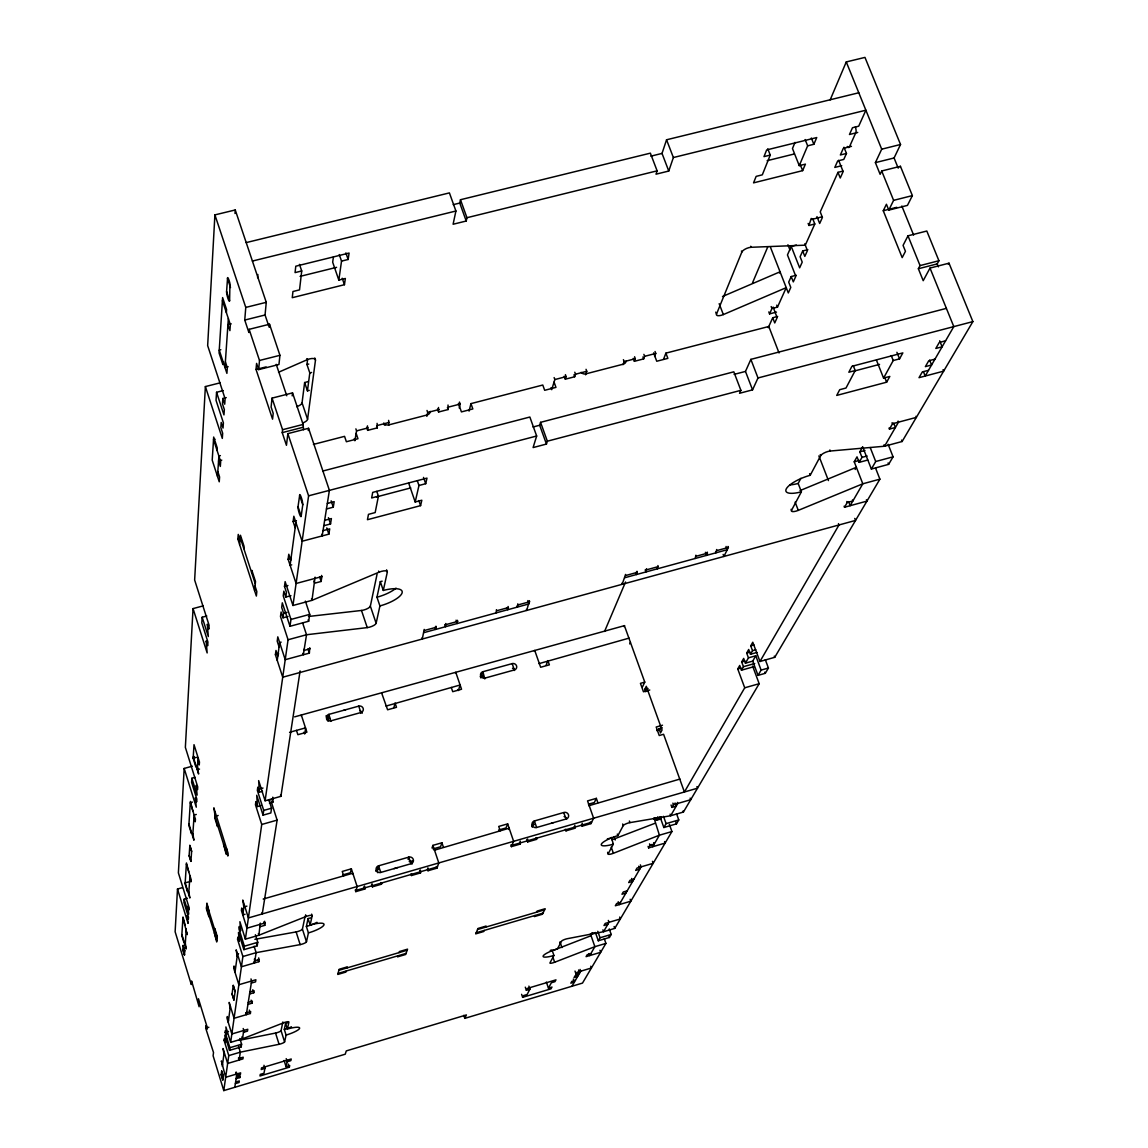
<?xml version="1.0" encoding="UTF-8"?>
<svg xmlns="http://www.w3.org/2000/svg" width="1148" height="1148" viewBox="0 0 1148 1148"><rect width="100%" height="100%" fill="white"/><g stroke="black" fill="none" stroke-linecap="round" stroke-linejoin="round"><path stroke-width="1.5" d="M184.785 950.888L183.163 945.464L184.785 950.888L184.498 954.935M189.133 855.504L189.851 845.33L191.63 851.199L190.912 861.416L189.133 855.619L190.955 861.301M221.65 1071.027L221.177 1074.801L222.812 1080.038L223.3 1076.264L221.722 1071.027L223.315 1076.537M182.403 887.634L177.495 889.026L175.127 931.76L191.3 984.554L191.587 980.952L199.135 1006.753L198.461 998.76L207.271 1027.517L207.085 1029.225L205.98 1025.638L205.707 1028.206L213.514 1052.515L213.112 1055.801L223.774 1090.6L345.247 1054.194L346.266 1050.908L466.375 1014.932L464.796 1018.362L582.495 983.09L605.914 943.398L604.322 938.834M192.333 766.175L184.182 768.442L178.385 872.867L189.162 907.824L189.018 909.934L187.87 906.188L188.731 914.124L184.125 899.214L187.44 898.267M203.153 605.886L193.051 608.598L185.359 747.377L197.714 786.868L197.513 789.623L196.193 785.39L197.126 795.09L191.874 778.258L195.174 777.34M220.172 382.829L205.377 386.575L194.643 580.013L209.108 625.344L208.85 629.104L207.3 624.239L208.319 636.552L202.163 617.237L206.798 616.002M268.689 325.802L265.059 314.997L266.264 302.326L235.254 209.969L214.906 214.891L207.659 345.605L225.108 398.772L224.721 404.196L222.856 398.485L226.242 397.624M184.125 899.214L183.924 902.385L188.502 917.238L188.358 919.304L187.21 915.587L188.071 923.394L177.495 889.026M191.874 778.258L191.601 782.391L196.839 799.151L196.652 801.835L195.347 797.659L196.279 807.173L184.182 768.442M195.921 765.429L195.834 766.85L193.151 758.297L194.012 744.679L199.465 762.028L199.25 764.927L197.901 760.607M202.163 617.237L201.804 622.847L207.932 642.062L207.673 645.721L206.152 640.914L207.157 652.939L193.051 608.598M223.257 390.578L216.556 392.286L216.039 400.322L223.401 422.837L223.042 428.075L221.205 422.45L220.847 427.659L222.669 433.255L222.31 438.407L205.377 386.575M183.149 945.493L182.891 949.898L184.455 954.993M226.587 291.578L227.591 277.615L228.165 278.146A6.199 0.961 75.8 0 1 229.93 283.369L229.6 300.647A5.266 0.804 75.7 0 1 227.935 298.451A5.266 0.804 75.7 0 1 226.587 291.578L229.6 300.647M184.067 941.733L183.996 942.695L181.8 935.548L182.991 917.008L185.172 925.317M187.511 890.418L187.44 891.508L185.101 883.946L186.45 862.966L188.774 871.834M191.429 832.157L191.357 833.405L188.86 825.369L190.381 801.419L192.864 810.947M217.101 450.518L217.273 448.021L213.686 437.044L212.208 460.161L219.239 481.801L219.584 476.994L217.819 471.555M223.071 361.72L222.884 364.562L219.067 352.981L222.612 297.59L226.587 309.558L226.371 312.615M232.068 993.953L233.919 1000.08L235.125 991.47L233.259 985.343L232.068 993.953L233.948 999.994M235.01 213.514L235.254 209.969M185.172 945.321L186.292 928.976M188.688 894.22L189.965 875.709M192.692 836.189L194.141 815.051L196.294 814.449M198.102 757.694L197.269 769.72L199.522 769.088M217.489 476.391L218.895 456.014L220.373 455.627M222.856 398.485L222.482 403.895L224.348 409.578L223.96 414.916L216.556 392.286M228.352 318.599L224.979 367.532L228.165 366.729M303.531 429.725L303.115 424.43L292.539 392.889L272.047 398.126L271.1 407.052L273.195 413.309L272.564 419.178L256.033 369.455L256.592 363.399L258.659 369.613L278.95 364.476L279.94 355.32L269.522 324.224L249.13 329.333L248.872 332.446L244.754 320.062L245.772 307.42L214.906 214.891M257.611 277.716L257.884 274.516M255.028 586.054L256.836 591.622L256.363 596.056L237.837 539.029L238.253 534.408L240.032 539.919M215.221 812.253L214.705 817.735L217.446 826.474L217.575 825.111M239.631 544.568L240.463 535.269L244.065 546.348L243.835 548.658M258.659 369.613L259.505 360.472L249.13 329.333M208.979 915.602L208.879 916.707L206.41 908.757L206.927 903.132L209.309 912.258M269.206 327.352L269.522 324.224M214.346 932.894L216.714 941.977L217.302 936.567L214.805 928.517L214.69 929.622M223.544 844.124L226.156 854.255L226.744 848.96M251.656 572.68L251.886 570.413L255.516 581.562L254.569 590.546M321.655 534.351L322.186 535.915L329.404 490.354L308.554 428.29L287.847 433.628L286.455 445.309L282.236 432.638L282.566 429.711L272.047 398.126M299.47 264.37L301.723 270.971L299.528 289.87L292.955 291.506L292.252 297.691L344.443 284.704L345.361 278.476L338.832 280.098L332.676 262.232L333.394 256.994M292.18 395.873L292.539 392.889M302.555 423.009A6.228 2.368 -18.4 0 0 307.578 419.293L302.053 402.833L304.636 382.542A21.181 8.337 -18.6 0 0 308.31 381.466M309.257 390.377A21.195 8.294 -18.6 0 1 307.449 390.88L309.802 372.913L306.947 364.49L307.635 359.181M223.774 1090.6L228.768 1055.6L224.104 1040.461L224.334 1038.696L225.51 1042.484L224.821 1035.123L229.514 1050.363L241.195 1046.89L241.611 1044.235L239.832 1038.495M229.514 1050.363L229.887 1047.708L225.18 1032.411L225.41 1030.603L226.601 1034.434L225.898 1026.943L230.648 1042.355L242.458 1038.84L283.628 1022.782A4.118 0.832 -17.8 0 1 288.937 1022.007L287.387 1029.082A13.561 2.683 -17.8 0 1 299.642 1028.249A13.561 2.683 -17.8 0 1 286.082 1035.08L284.589 1041.91A4.018 0.775 -17.8 0 1 279.079 1044.293L240.348 1052.156L228.768 1055.6M854.758 518.422L855.533 520.431L282.724 677.22L275.405 654.704L275.979 650.471L277.802 656.111M290.932 595.683L285.795 597.06L286.44 592.339L284.489 586.413L285.135 581.634L292.955 605.484L311.969 600.361L378.955 572.221A6.658 2.167 -18.7 0 1 387.321 572.077L383.303 590.459A21.669 6.917 -18.6 0 1 402.159 592.641A21.669 6.917 -18.6 0 1 379.916 605.929L376.128 623.278A6.357 1.98 -18.5 0 1 367.245 627.612L306.516 634.744L288.062 639.752L265.102 800.787L280.901 796.339L300.102 670.934M321.54 575.435L321.914 576.569L296.098 583.485L288.105 559.234L288.779 554.24L290.774 560.31M295.18 527.764L293.127 521.551L293.831 516.227L302.111 541.239L328.859 534.15L329.734 528.855L323.019 530.62M307.578 419.293L315.485 360.113L314.767 357.975M222.282 1066.277L224.19 1052.228M228.237 1022.308L230.389 1006.365M235.01 972.299L237.478 954.074L238.569 953.758M244.18 904.524L242.773 914.913L245.055 914.253M260.869 805.58L257.439 806.556L256.721 795.248L263.05 815.152L270.842 812.956L271.559 808.206L268.89 799.883M262.519 791.302L259.391 792.177L258.659 780.611L265.102 800.787M277.242 660.33L279.638 642.55L281.145 642.148M288.033 616.462L282.996 617.825L283.599 613.276L281.691 607.436L282.308 602.829L289.985 626.291L308.654 621.24L309.745 614.367L305.382 601.107M295.897 522.469L290.1 565.29L291.721 564.859M298.021 506.742L299.757 494.601L300.403 495.333A6.285 1.004 75.1 0 1 302.268 500.801L302.828 504.288L301.178 516.213A5.338 0.847 75.1 0 1 299.327 513.515A5.338 0.847 75.1 0 1 298.021 506.742L301.178 516.213M308.267 430.5L308.554 428.29M338.832 280.098L341.53 261.113L339.263 254.555M230.648 1042.355L242.888 956.528L237.55 939.394L237.851 937.084L239.186 941.374L238.468 932.406L243.864 949.669L257.209 945.794L257.769 942.307L255.387 934.73M243.864 949.669L244.366 946.196L238.942 928.875L239.258 926.493L240.621 930.827L239.903 921.7L245.371 939.164L258.888 935.247L306.114 916.491A4.721 1.091 -17.9 0 1 312.17 915.774L311.639 914.138M245.371 939.164L261.73 824.479L255.459 804.762L255.875 801.62L257.439 806.556M263.05 815.152L263.724 810.416L257.353 790.427L257.798 787.184L259.391 792.177M289.985 626.291L290.961 619.432L283.24 595.855L283.857 591.148L285.795 597.06M292.955 605.484L308.597 495.821L287.847 433.628M341.53 261.113L348.145 259.477L349.092 253.048L295.782 266.207L295.065 272.607L301.723 270.971M269.45 803.17L272.88 802.208L272.765 797.186M234.78 1087.3L236.904 1073.954L236.33 1072.117M271.229 801.663L277.127 820.117L262.261 913.937L261.916 912.818M236.144 1078.675L239.86 1077.57L240.133 1075.949L236.402 1077.068M230.131 1008.317L229.169 1002.405L234.077 1018.29L250.364 1013.483L250.68 1011.546L246.605 1012.751M247.925 1004.4L252.043 1003.18L252.373 1001.185L248.241 1002.405M249.575 993.981L253.751 992.762L254.095 990.71L249.905 991.929M237.177 956.298L236.158 949.841L241.424 966.774L258.845 961.68L258.702 957.863M259.721 925.001L260.252 926.651L264.801 925.331L264.671 921.241M279.05 646.869L277.213 641.187L277.787 636.853L285.221 659.698L309.372 653.112L309.73 647.73M313.935 580.917L314.696 583.184L321.11 581.462L321.914 576.569M323.793 525.727L330.524 523.947L331.413 518.566L324.654 520.345M326.448 508.98L333.279 507.186L334.183 501.647L327.324 503.455M301.163 715.864L301.307 715.017L306.889 732.194L297.877 734.691L296.471 730.386M305.024 733.672L305.497 727.889L289.569 732.309M355.88 428.85L356.569 430.873L354.861 440.746L354.187 438.737M377.089 423.354L377.319 427.86L367.69 430.356L367.46 425.851M330.868 721.375L328.873 714.386L358.736 706.12A3.53 3.329 12.4 0 1 363.155 708.388A3.53 3.329 12.4 0 1 360.859 712.535L360.673 713.382M388.756 425.348L388.641 420.369M263.968 1065.287L264.93 1068.401L263.968 1073.28L260.28 1074.385L259.965 1075.992L289.339 1067.195L289.712 1065.574L286.039 1066.679L284.101 1060.479M376.802 491.416L378.424 496.166L375.166 512.568L368.479 514.347L367.446 519.7L420.57 505.637L421.833 500.227L415.189 501.992L408.745 483.279M284.589 1041.91L281.059 1030.66L282.882 1021.964M242.888 956.528L256.119 952.668L300.159 944.617A4.578 1.019 -17.9 0 0 306.473 941.805L302.426 929.091L305.153 916.09M376.128 623.278L370.359 606.115L377.061 574.23M246.203 242.601L449.413 192.893L455.914 211.017L453.101 224.247L466.217 221.019L466.949 217.718L460.477 199.723L650.371 153.158L657.115 170.837L655.996 174.195L668.767 171.038L673.374 157.534L666.558 139.783L858.79 92.773M466.217 221.019L459.76 203.053L460.477 199.723M286.082 1035.08L284.302 1029.412L285.594 1023.356A13.546 2.698 -17.8 0 1 287.474 1022.825M306.473 941.805L308.425 932.908L306.373 926.479L308.066 918.558A15.469 3.53 -17.9 0 1 310.749 917.855M379.916 605.929L376.974 597.218L380.318 581.649A21.654 6.974 -18.6 0 1 382.169 581.175M308.425 932.908A15.484 3.501 -17.9 0 0 324.009 924.7A15.484 3.501 -17.9 0 0 310.132 925.044L312.17 915.774M426.826 416.365L427.702 412.462L426.999 410.453M286.039 1066.679L287.172 1061.756L286.196 1058.643M415.189 501.992L418.963 485.489L417.327 480.754M448.021 405.014L448.122 409.535L438.593 412.003L438.479 407.483M418.963 485.489L425.693 483.71L426.999 478.113L372.713 492.392L371.651 497.959L378.424 496.166M381.753 693.306L387.594 709.78L396.505 707.297L395.084 703.035L393.922 707.584M386.029 706.077L460.104 684.997L458.382 690.551M459.2 407.985L460.161 404.053L459.458 402.058M343.683 875.867L342.248 871.447L351.36 868.821L350.384 872.724L342.822 874.905M469.044 411.127L470.953 403.622L542.774 385.025L544.683 390.306L555.962 387.378L554.054 382.097M352.551 874.216L352.795 873.241L263.179 899.042M364.662 886.084L364.849 889.011L355.78 891.637L357.128 886.529L351.36 868.821M424.186 629.405L422.292 639.02L421.947 637.972M435.953 626.191L435.723 629.405L435.006 627.296M346.222 971.021L345.935 972.055L337.756 974.465L339.148 969.271L347.385 966.846L347.098 967.893M381.81 882.941L381.437 884.218L372.397 886.83L372.21 883.903M445.754 623.522L445.496 626.722L444.778 624.627M377.649 872.681L377.118 871.031L378.582 865.822L408.788 857.125A3.573 3.43 17.5 0 1 413.28 859.45A3.573 3.43 17.5 0 1 410.984 863.726L380.749 872.451A3.588 3.444 15.4 0 1 376.257 870.112A3.588 3.444 15.4 0 1 378.582 865.822L380.749 872.451M457.478 620.322L457.205 623.522L456.057 620.178M455.498 673.173L455.77 672.298L461.553 689.231L452.728 691.684L451.279 687.437M322.904 471.01L529.859 417.025L536.661 436.01L533.088 447.577L546.434 444.061L539.675 425.248L540.564 422.335L733.816 371.823L740.89 390.334L739.556 393.276L752.543 389.861L757.996 377.965L750.864 359.367L946.383 308.367M551.987 388.741L554.843 379.558L554.125 377.577M408.1 859.35L408.788 857.125L410.984 863.726M574.789 372.225L575.507 374.205L574.689 376.759L565.318 379.184L566.122 376.63L565.404 374.65M546.434 444.061L547.352 441.191L540.564 422.335M420.383 869.983L420.512 872.91L411.515 875.522L411.931 874.231M496.108 612.889L496.453 609.674M480.51 676.746A3.487 3.257 18.2 0 1 481.371 676.373L482.892 671.724L512.166 663.616A3.487 3.257 19.4 0 1 516.543 665.869A3.487 3.257 19.4 0 1 514.361 669.944L514.161 670.518M484.8 678.927L482.892 671.724A3.501 3.272 18.2 0 0 480.696 675.813A3.501 3.272 18.2 0 0 485.087 678.066L514.361 669.944L512.166 663.616M508.105 606.488L507.746 609.717L507.014 607.636M585.595 374.808L586.757 371.292L586.04 369.312M668.767 171.038L662.023 153.416L666.558 139.783M432.021 848.028L432.911 845.373L441.923 842.775L443.401 847.167M397.926 955.81L397.567 956.858L405.689 954.476L407.54 949.166L399.361 951.563L399.002 952.639M434.217 850.252L509.138 828.225L508.621 829.502M432.911 845.373L438.794 862.937L436.972 868.146L428.003 870.744L427.888 867.816M517.805 603.834L517.418 607.062L517.059 606.029M441.923 842.775L440.545 846.765L433.083 848.917M529.415 600.662L526.745 610.42L526.387 609.387M623.048 364.662L624.139 361.62L623.407 359.654M643.885 354.359L644.616 356.325L643.669 358.894L634.385 361.304L635.318 358.721L634.586 356.755M534.408 651.346L534.738 650.457L540.636 667.261L549.375 664.836L547.883 660.631L546.089 665.323M538.943 663.644L629.075 638.116M654.604 356.497L655.766 353.441L655.034 351.475M663.544 359.281L665.897 353.139L768.801 326.491L779.047 352.967M767.768 148.766L770.251 155.08L762.315 174.84L756.145 176.376L753.562 182.862L802.639 170.636L805.408 164.135L799.266 165.656L792.479 148.537L795.019 142.381M500.212 830.808L498.72 826.445L507.66 823.877L505.995 827.938L498.591 830.061M776.479 312.084L769.576 313.878L771.944 308.539L777.497 307.104L786.236 287.646L723.34 314.581A6.113 2.224 -21.7 0 1 716.495 314.122L741.852 252.058A6.386 2.411 -22.2 0 1 751.165 247.279L805.293 245.17L814.807 223.989L812.77 218.852M520.274 841.111L520.259 844.067L511.377 846.636L513.63 841.326L507.66 823.877M625.56 574.416L622.187 584.303L621.814 583.284M799.266 165.656L807.647 145.825L805.15 139.539M604.551 631.457L625.545 581.993M752.514 282.839L767.782 246.849M830.162 99.89L846.263 61.935L864.961 57.4L900.534 144.49L894.077 157.979L898.224 168.168M807.647 145.825L813.86 144.289L816.73 137.559L766.663 149.929L763.994 156.616L770.251 155.08M637.011 571.288L636.423 574.545L635.676 572.493M484.212 930.425L483.753 931.502L475.717 933.869L478.013 928.445L486.106 926.063L485.633 927.168M532.112 826.201L534.394 820.964L563.998 812.44A3.544 3.358 25.3 0 1 568.447 814.736A3.544 3.358 25.3 0 1 566.265 818.955L536.647 827.493A3.544 3.372 24.1 0 1 532.184 825.182A3.544 3.372 24.1 0 1 534.394 820.964L536.647 827.493M537.106 838.04L536.518 839.375L527.649 841.929L527.678 838.973M646.539 568.676L645.937 571.948L645.19 569.896M623.981 626.607L624.397 625.66L644.774 682.127L642.564 686.719M779.492 273.052L780.037 271.803L722.494 296.514M796.353 245.069L791.23 246.375L787.456 254.942L795.822 276.295L793.297 281.877L791.216 276.553L796.296 275.247M814.807 223.989L808.953 225.467L811.22 218.421M773.149 307.076L777.124 317.666L774.742 322.947L772.719 317.752L777.67 316.475M657.33 568.834L657.962 565.562M752.543 389.861L745.483 371.421L750.864 359.367M768.256 327.682L772.719 317.752M791.216 276.553L788.705 282.121L790.785 287.431L788.303 292.941L770.466 247.265M807.862 249.661L802.696 250.967L800.113 256.736L802.222 262.117L799.654 267.828L791.23 246.375M842.919 171.124L837.983 172.344L820.232 211.906L822.427 217.431L819.686 223.473L816.96 216.599M843.981 147.245L846.478 153.445L843.78 159.428L837.696 160.95L834.811 167.421L841.728 165.699M629.692 643.913L630.41 642.335M563.754 812.956L566.265 818.955M875.594 468.169L879.899 479.161L862.808 483.796L798.29 510.372A6.228 1.866 -21.1 0 1 791.489 510.372L801.39 491.803A21.252 6.472 -21.3 0 1 786.323 488.804A21.252 6.472 -21.3 0 1 810.215 475.286L820.691 455.641A6.529 2.023 -21.5 0 1 830.305 451.021L884.548 446.228L902.113 441.506L972.873 321.612L949.009 263.179L930.009 268.072L923.207 280.686L918.371 268.747L937.199 263.897L938.92 260.74L926.809 231.021L907.982 235.828L903.06 245.399L905.456 251.312L902.185 257.611L883.257 210.73L886.428 204.258L888.796 210.113L907.451 205.392L912.373 195.605L900.434 166.302L881.707 170.98L880.129 174.309L875.393 162.629L881.707 149.183L846.263 61.935M574.875 825.34L574.789 828.296L565.978 830.851L566.61 829.516M695.214 558.473L695.903 555.202M707.254 552.102L706.537 555.388L705.403 552.317M534.982 915.487L534.451 916.578L542.43 914.239L545.156 908.714L537.135 911.067L536.59 912.172M645.65 691.727L644.789 689.36L646.281 686.303L662.052 729.999L660.516 732.941L658.981 728.707L662.238 727.775M588.809 805.738L679.946 779.062M900.032 167.134L900.434 166.302M597.878 802.682L596.357 798.362L587.546 800.902L593.616 818.223L590.919 823.633L582.122 826.173L582.223 823.216M716.682 549.519L715.965 552.805L715.577 551.786M596.357 798.362L594.334 802.509L588.479 804.188M888.796 210.113L893.603 200.355L881.707 170.98M728.004 546.434L728.377 547.452L723.9 556.464L723.14 554.427M658.981 728.707L657.273 731.104M521.608 994.326L522.627 997.339L523.545 995.574L527.104 994.512L529.917 989.16L528.884 986.118M525.31 987.18L526.344 990.236L527.276 988.428L555.962 979.861L554.958 981.669L551.384 982.745L548.428 988.127L546.376 982.085M853.251 365.595L855.203 370.546L846.004 388.024L839.719 389.689L836.734 395.414L886.629 382.198L889.815 376.444L883.573 378.094L876.469 360.199M669.341 824.35L671.924 831.554L659.411 835.199L613.391 853.28A4.477 0.976 -19.3 0 1 608.167 853.839L613.319 844.182L611.396 837.409M801.39 491.803L798.176 483.437L800.902 478.286M559.65 942.623L560.023 941.92L561.975 947.574M918.371 268.747L920.05 265.59L938.92 260.74M550.251 950.429A13.259 2.612 -18.9 0 0 552.03 949.927L553.924 955.466L549.949 962.899A3.932 0.761 -18.9 0 0 554.642 962.254L594.865 946.684L605.914 943.398M613.319 844.182A15.154 3.372 -19.3 0 1 601.423 844.038A15.154 3.372 -19.3 0 1 617.882 835.644L623.249 825.584A4.621 1.048 -19.4 0 1 629.922 822.628L670.662 815.754L683.433 812.038L759.172 683.706L752.614 666.07M883.573 378.094L893.23 360.529L899.544 358.865L902.845 352.91L851.931 366.298L848.846 372.225L855.203 370.546M948.348 264.37L949.009 263.179M651.935 844.397L652.753 846.693L659.411 835.199L653.987 817.921M662.496 725.22L656.182 727.014L659.239 735.524L663.587 734.275L684.409 791.991L744.722 687.796L737.748 668.954L739.714 665.467L741.465 670.188L754.322 666.558M741.465 670.188L743.445 666.687L741.68 661.966L743.674 658.421L745.425 663.171L752.715 661.119L755.771 655.795L761.11 670.102L758.024 675.368L752.715 661.119M745.425 663.171L748.453 657.847L746.674 653.083L748.697 649.495L750.476 654.274L757.006 652.437M750.476 654.274L752.514 650.672L750.72 645.879L752.772 642.234L759.962 661.492L774.742 657.316L879.899 479.161M848.559 501.633L850.137 505.694L862.808 483.796L854.227 461.797L857.011 456.847L859.163 462.357L867.73 460.047M859.163 462.357L861.99 457.378L859.823 451.853L862.478 447.132M591.88 932.807L592.196 933.726L592.755 932.736M654.676 823.417L611.913 839.819M655.623 817.95L656.455 820.26L657.919 817.677L661.061 816.759M855.131 469.489L856.379 467.293L800.013 490.598M575.005 971.065L576.052 974.107L577.1 972.27L591.392 968.008L590.775 966.229M648.089 846.363L648.62 847.898L650.055 845.416L654.188 844.21L653.643 842.675M671.049 805.021L671.91 807.403L673.46 804.705L690.723 799.711L690.149 798.118M844.124 506.211L844.526 507.229L847.238 502.508L852.864 500.987L852.462 499.954M889.04 428.017L889.456 429.079L892.527 423.756L916.362 417.384L915.932 416.308M571.977 986.247L580.673 971.208L580.07 969.429M595.425 932.477L598.295 940.772L600.031 937.773L611.195 934.458L609.258 928.919M660.143 817.146L663.845 827.521L666.098 823.633L678.769 819.945L676.531 813.702M759.962 661.492L838.987 524.966L838.471 523.617M862.65 446.816L871.361 469.03L875.709 461.525L893.072 456.832L888.121 444.276M598.295 940.772L609.416 937.457L611.195 934.458M553.924 955.466A13.274 2.597 -18.9 0 1 543.205 955.882A13.274 2.597 -18.9 0 1 557.426 948.894L561.544 941.188A4.032 0.804 -18.9 0 1 567.342 938.691L603.532 931.731L614.768 928.388L671.924 831.554M663.845 827.521L676.473 823.848L678.769 819.945M758.024 675.368L765.314 673.302L768.428 668.036L765.314 659.684M871.361 469.03L888.638 464.352L893.072 456.832M278.534 372.268L307.133 359.74A6.515 2.583 -18.6 0 1 315.485 360.113M553.393 950.329L591.062 935.72M239.372 1058.341L243.204 1057.193L242.917 1058.915L227.648 1063.464L223.042 1048.483L223.96 1053.936M590.847 953.644L587.188 954.734L586.083 956.643L600.662 952.309L599.959 950.271M576.052 974.107L579.611 973.045L578.563 970.003M264.93 1068.401L261.227 1069.52L261.543 1067.884L291.248 1058.987L290.86 1060.652L287.172 1061.756M526.344 990.236L529.917 989.16M578.649 974.709L575.091 975.786L574.043 977.594L577.587 976.532L576.683 973.891M548.428 988.127L551.973 987.065L550.997 988.844L522.627 997.339M235.627 1082.019L239.315 1080.914L239.057 1082.507L235.369 1083.612M575.421 980.306L571.876 981.353L570.843 983.147L574.373 982.1L573.34 979.086M243.505 1032.31L247.466 1031.134L247.767 1029.282L231.839 1033.989L227.031 1018.42L227.29 1016.54L228.495 1020.429M607.78 924.384L604.006 925.503L605.197 923.423L620.351 918.945L619.69 917.065M224.104 1040.461L227.404 1039.485M592.196 933.726L595.353 932.793M229.887 1047.708L241.611 1044.235M338.029 973.432L406.062 953.414M476.176 932.793L542.975 913.134M627.195 890.834L623.264 891.996L621.986 894.235L625.904 893.072M620.48 902.443L616.605 903.591L615.357 905.758L630.826 901.194L630.152 899.271M205.707 1028.206L208.85 1027.273M225.18 1032.411L228.524 1031.421M251.297 983.104L255.545 981.856L255.889 979.746L238.87 984.726L233.718 968.166L234.005 966.013L235.297 970.16M633.983 879.11L630.008 880.286L628.688 882.568L632.663 881.406L631.615 878.464M338.861 970.318L407.167 950.228M477.554 929.536L544.611 909.819M244.366 946.196L257.769 942.307M259.204 959.455L254.842 960.733L254.354 959.14M648.62 847.898L665.123 843.077L664.577 841.556M397.768 867.544L393.994 868.634M551.471 823.216L553.322 822.685M356.124 890.36L437.431 866.855M511.936 845.315L591.593 822.284M265.188 922.906L246.935 928.187L241.396 910.493L241.726 908.011L243.103 912.445M671.91 807.403L676.215 806.169L675.067 802.983M653.528 818.725L656.656 817.821M656.455 820.26L661.162 818.897M246.906 906.145L243.835 907.035L242.773 900.046L248.399 917.941L697.51 788.202L696.922 786.595M379.357 869.194L377.477 869.739A3.573 3.43 15.4 0 0 376.042 870.557M534.466 824.494L532.629 825.025A3.53 3.358 24.2 0 0 532.041 825.254M375.984 871.361L377.118 871.031M409.406 861.718L412.778 860.756M188.329 881.951L185.172 882.841L189.865 898.009L188.846 892.039M660.2 729.64L656.9 730.056M268.202 800.486L273.368 799.037M743.445 666.687L754.738 663.515M737.748 668.954L740.948 668.05M218.163 815.467L214.848 816.4L226.314 852.95M263.724 810.416L271.559 808.206M761.11 670.102L768.428 668.036M261.73 824.479L277.127 820.117M744.722 687.796L759.172 683.706M192.448 802.122L190.295 802.725L195.433 819.17L195.246 821.753L193.969 817.649M750.72 645.879L753.992 644.961M259.821 788.934L262.978 788.045M752.514 650.672L755.786 649.754M746.674 653.083L749.931 652.164M644.774 682.127L640.441 683.347L643.468 691.77L649.768 690.005M748.453 657.847L755.771 655.795M741.68 661.966L744.909 661.047M644.789 689.36L648.032 688.456M294.634 716.854L624.569 625.617M343.826 710.253L345.692 709.737M329.863 718.39L327.998 718.906A3.516 3.329 10.8 0 0 326.577 719.681M481.371 676.373L483.193 675.871M194.371 756.532L193.237 756.848L198.618 774.01L197.47 766.864M193.151 758.297L196.523 757.35M844.526 507.229L866.941 501.116L866.41 499.753M424.545 630.453L436.312 627.239M446.113 624.569L457.837 621.369M496.811 610.722L508.464 607.536M518.164 604.881L529.788 601.71M625.933 575.449L637.384 572.321M646.912 569.709L658.335 566.595M696.276 556.22L707.627 553.121M717.07 550.538L728.377 547.452M423.985 632.605L529.027 603.905L527.85 600.576M624.986 577.674L727.258 549.72L726.038 546.462M275.405 654.704L278.648 653.829M310.089 648.807L304.033 650.442L303.675 649.381M859.823 451.853L864.975 450.461M283.599 613.276L286.986 612.358M861.99 457.378L867.142 455.986M854.227 461.797L859.35 460.42M290.961 619.432L309.745 614.367M284.489 586.413L287.933 585.494M889.456 429.079L895.397 427.486L893.704 423.196M288.105 559.234L291.334 558.373M293.127 521.551L296.442 520.675M237.837 539.029L241.037 538.182M934.974 359.137L928.732 360.788L925.374 366.628L931.588 364.978L929.636 360.128M928.502 370.302L922.318 371.938L919.017 377.678L943.642 371.148L943.039 369.685M308.597 495.821L536.661 436.01M757.996 377.965L972.873 321.612M547.352 441.191L740.89 390.334M945.579 340.812L939.265 342.463L935.821 348.461L942.106 346.811L939.681 340.798M376.501 496.926L410.74 487.914M855.504 370.718L879.555 364.375M533.002 426.999L539.675 425.248M734.132 374.377L745.483 371.421M221.779 460.118L218.551 460.965L220.33 466.432L220.674 461.51L213.528 439.569L215.02 439.182M356.569 430.873L368.149 427.874M377.778 425.377L389.33 422.392M427.702 412.462L439.182 409.492M448.724 407.009L460.161 404.053M554.843 379.558L566.122 376.63M575.507 374.205L586.757 371.292M624.139 361.62L635.318 358.721M644.616 356.325L655.766 353.441M313.433 444.405L344.558 436.355L346.38 441.736L357.961 438.723L356.138 433.356M282.566 429.711L303.115 424.43M282.236 432.638L302.728 427.357M256.033 369.455L266.135 366.901M883.257 210.73L896.775 207.314M220.832 349.724L219.254 350.126L226.902 373.358L227.304 367.676L225.381 361.835M811.636 219.455L821.911 216.857M259.505 360.472L279.94 355.32M893.603 200.355L912.373 195.605M244.754 320.062L265.059 314.997M875.393 162.629L894.077 157.979M231.207 323.836L227.935 324.654L229.916 330.624L230.346 324.597L222.411 300.661M300.102 276.367L336.579 267.341M767.137 160.691L794.186 154.004M851.457 146.341L843.292 148.379L840.365 154.966L846.478 153.445M245.772 307.42L266.264 302.326M881.707 149.183L900.534 144.49M252.402 261.055L455.914 211.017M673.374 157.534L865.879 110.208L858.704 126.194L852.49 127.729L849.477 134.488L857.714 132.451M466.949 217.718L657.115 170.837M453.216 204.66L459.76 203.053M650.859 156.157L662.023 153.416M239.286 1040.318L275.549 1033.056A4.004 0.789 -17.8 0 0 281.059 1030.66M254.87 939.337L296.127 931.918A4.563 1.033 -17.9 0 0 302.426 929.091M308.482 616.476L361.491 610.463A6.357 2.023 -18.5 0 0 370.359 606.115M937.199 263.897L938.404 266.867M930.009 268.072L953.801 326.606L925.188 376.042L923.408 371.622M901.84 206.023L913.621 235.082M907.982 235.828L920.05 265.59M838.6 160.261L843.149 171.583L840.25 177.997L837.983 172.344M811.349 138.004L813.86 144.289M896.918 352.293L899.544 358.865M891.264 355.593L893.23 360.529M800.185 164.437L802.639 170.636M884.706 377.348L886.629 382.198M898.066 421.086L898.482 422.163L884.548 446.228L884.003 444.821M901.567 440.1L902.113 441.506M892.096 422.679L892.527 423.756M808.135 223.415L808.953 225.467M804.762 243.807L807.431 250.594L804.82 256.377L802.696 250.967M888.078 462.974L888.638 464.352M870.227 447.562L875.709 461.525M787.93 244.754L789.982 249.991M776.737 305.153L777.497 307.104M750.763 246.26L751.165 247.279M829.875 449.959L830.305 451.021M771.183 306.573L771.944 308.539M846.837 501.489L847.238 502.508M768.816 311.912L769.576 313.878M741.45 251.025L741.852 252.058M820.275 454.565L820.691 455.641M818.883 455.899L828.44 480.582M809.598 473.694L810.215 475.286M719.165 303.689L723.34 314.581M795.134 502.135L798.29 510.372M715.735 312.141L716.495 314.122M791.087 509.339L791.489 510.372M665.897 353.139L667.863 358.363L656.742 361.247L653.614 352.881M774.297 656.125L774.742 657.316M764.869 672.125L765.314 673.302M642.937 356.928L643.669 358.894M633.28 358.348L634.385 361.304M573.957 374.779L574.689 376.759M564.228 376.214L565.318 379.184M550.983 387.723L551.7 389.689M683.06 810.99L683.433 812.038M677.392 802.395L677.779 803.457L670.662 815.754L670.102 814.176M672.886 803.112L673.46 804.705M675.727 821.767L676.473 823.848M663.487 816.328L666.098 823.633M657.646 816.902L657.919 817.677M649.51 843.88L650.055 845.416M652.466 861.316L653.183 863.31L637.04 868.046L635.691 870.399L639.709 869.223L638.661 866.238M629.362 821.035L629.922 822.628M640.369 864.86L641.072 866.855L619.231 904.61L618.212 901.74M622.69 823.991L623.249 825.584M470.953 403.622L472.833 408.946L461.424 411.902L458.425 403.379M617.323 834.065L617.882 835.644M614.08 836.705L615.228 839.977M611.224 847.109L613.391 853.28M607.622 852.304L608.167 853.839M447.433 407.526L448.122 409.535M590.359 822.011L590.919 823.633M437.546 409.004L438.593 412.003M581.562 824.565L582.122 826.173M614.123 926.536L614.768 928.388M608.325 920.423L608.985 922.303L603.532 931.731L602.887 929.866M574.23 826.675L574.789 828.296M608.784 935.62L609.416 937.457M565.404 829.229L565.978 830.851M597.778 931.301L600.031 937.773M590.431 933.884L594.865 946.684L589.728 955.567L589.024 953.529M345.878 252.919L348.145 259.477M423.512 477.41L425.693 483.71M480.323 676.344L480.869 677.923M532.041 826.373L532.313 827.191M535.958 837.739L536.518 839.375M342.219 278.232L344.443 284.704M418.819 500.557L420.57 505.637M384.982 425.32L384.652 424.315A4.52 4.133 12.2 0 0 383.891 424.588M526.817 839.489L527.649 841.929M519.7 842.445L520.259 844.067M376.63 425.851L377.319 427.86M553.035 957.561L554.642 962.254M457.665 689.546L457.937 690.335M510.831 845L511.377 846.636M366.671 427.343L367.69 430.356M386.56 569.839L387.321 572.077M306.774 358.664L307.133 359.74M378.582 571.101L378.955 572.221M380.318 581.649L383.303 590.459M304.636 382.542L307.449 390.88M331.141 500.829L333.279 507.186M361.491 610.463L367.245 627.612M328.428 517.662L330.524 523.947M276.238 364.347L286.756 395.773M326.778 527.908L328.859 534.15M436.427 866.51L436.972 868.146M427.458 869.108L428.003 870.744M227.462 278.404L230.504 287.545M299.585 495.247L302.756 504.804M419.694 870.457L420.512 872.91M319.603 576.927L321.11 581.462M463.792 1015.349L464.796 1018.362M358.736 706.12L360.859 712.535L330.983 720.815A3.53 3.344 10.8 0 1 326.563 718.533A3.53 3.344 10.8 0 1 328.873 714.386L327.998 718.906L326.95 715.706M315.083 577.157L311.969 600.361L311.481 598.869M410.97 873.872L411.515 875.522M308.181 619.776L308.654 621.24M302.584 622.776L306.516 634.744L303.345 654.747L302.871 653.327M307.965 648.835L309.372 653.112M326.147 715.606L327.984 721.202M380.892 882.568L381.437 884.218M371.579 884.347L372.397 886.83M282.996 617.825L281.088 611.999L280.485 616.533L288.062 639.752M364.045 886.529L364.849 889.011M303.947 732.237L304.464 733.83M355.249 889.973L355.78 891.637M240.262 537.637L255.287 583.858M280.499 795.076L280.901 796.339M272.392 800.658L272.88 802.208M308.066 918.558L310.132 925.044M305.598 914.841L306.114 916.491M296.127 931.918L300.159 944.617M263.753 922.031L264.801 925.331M260.28 923.121L258.888 935.247L258.372 933.611M285.594 1023.356L287.387 1029.082M256.535 943.627L257.209 945.794M214.963 814.994L213.829 807.833L228.122 853.351L227.835 856.006L226.443 851.601M254.11 946.253L256.119 952.668L254.497 962.957L253.995 961.364M258.099 959.312L258.845 961.68M288.363 1064.11L289.339 1067.195M275.549 1033.056L279.079 1044.293M250.982 978.914L251.642 980.995L246.289 1014.689L245.672 1012.708M252.804 989.705L253.751 992.762M251.111 1000.166L252.043 1003.18M249.303 1010.082L250.364 1013.483M192.864 833.706L193.94 840.221L188.932 824.106M189.793 845.473L191.644 851.414M233.231 985.443L235.125 991.556M206.827 904.294L217.187 937.686M206.525 907.666L216.843 940.93M243.189 1028.508L243.792 1030.459L242.458 1038.84L241.869 1036.917M186.378 864.114L191.156 879.583L190.999 881.836L189.807 877.976M240.606 1044.981L241.195 1046.89M238.353 1045.67L240.348 1052.156L239.1 1060.049L238.454 1057.939M238.899 1074.442L239.86 1077.57M235.67 1072.433L236.646 1075.576L240.377 1074.456L240.635 1072.835L225.668 1077.298L221.377 1060.939L222.511 1064.627M182.934 918.027L187.282 934.615L186.163 930.971M185.302 943.398L186.263 948.908L181.872 934.572M182.876 949.496L184.512 954.82M221.177 1074.442L222.856 1079.895M611.123 837.94A15.139 3.401 -19.3 0 1 607.335 838.901M316.992 922.318A15.469 3.53 -17.9 0 1 306.373 926.479M291.492 1026.8A13.546 2.698 -17.8 0 1 284.302 1029.412M396.074 588.135A21.654 6.974 -18.6 0 1 376.974 597.218M798.176 483.437A21.238 6.529 -21.3 0 1 789.781 484.915M626.148 361.103A4.477 4.018 19 0 1 623.221 364.189L585.911 373.846A4.492 4.047 18.1 0 1 581.089 372.368M430.256 411.4A4.535 4.133 13.5 0 1 427.142 414.959L388.842 424.875A4.549 4.147 12.2 0 1 383.69 423.038M302.053 402.833A6.228 2.396 -18.4 0 1 296.672 406.679M306.947 364.49A21.181 8.337 -18.6 0 1 308.769 364.06M309.802 372.913A21.195 8.294 -18.6 0 1 311.625 372.483M512.482 668.308A3.473 3.243 19.4 0 1 514.634 669.973M359.74 710.669A3.516 3.315 12.4 0 1 362.223 713.209M564.084 816.544A3.53 3.344 25.4 0 1 566.624 819.112M409.233 860.986A3.559 3.415 17.5 0 1 412.175 863.999M855.36 126.926A5.941 2.124 77.9 0 1 855.934 129.25L856.064 130.183A3.903 1.392 77.9 0 1 855.863 132.551L849.434 146.858A5.051 1.794 77.7 0 1 847.31 146.456"/></g></svg>
